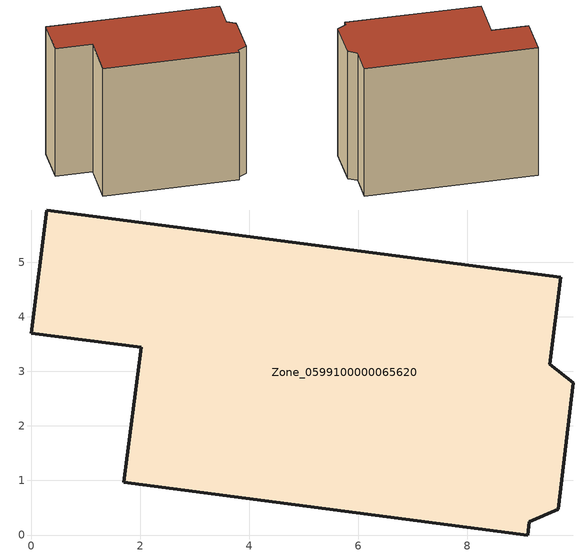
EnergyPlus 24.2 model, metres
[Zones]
Zone_0599100000065620
 floor ground (C_G): 9.14,0.24 9.11,0 1.7,0.97 2.02,3.44 0,3.7 0.29,5.96 9.72,4.73 9.51,3.13 9.95,2.79 9.67,0.47 z2.52
 wall outside (C_F): 2.02,3.44 1.7,0.97 9.11,0 9.14,0.24 9.67,0.47 9.95,2.79 9.51,3.13 9.72,4.73 0.29,5.96 0,3.7 2.02,3.44 z2.52:10.55
 roof outside (C_R): 9.51,3.13 9.72,4.73 0.29,5.96 0,3.7 2.02,3.44 1.7,0.97 9.11,0 9.14,0.24 9.67,0.47 9.95,2.79 z10.55
[BUILDING]
Pand.0599100000065620: North Axis=0; Terrain=City; Loads Convergence Tolerance Value=0.04; Temperature Convergence Tolerance Value=0.4; Solar Distribution=FullExterior; Maximum Number of Warmup Days=25; Minimum Number of Warmup Days=1
[Site:Location]
Rotterdam.The.Hague.AP_ZH_NLD Design_Conditions: Latitude=51.96; Longitude=4.45; Time Zone=1; Elevation=-4.5
[SITE:GROUNDTEMPERATURE:BUILDINGSURFACE]
18, 18, 18, 18, 18, 18, 18, 18, 18, 18, 18, 18
[MATERIAL] Thermal Absorptance=0.9; Solar Absorptance=0.7; Visible Absorptance=0.7
Name | Roughness | Thickness | Conductivity | Density | Specific Heat
G.TI.1946 | MediumSmooth | 0.15 | 1 | 540 | 1210
F.TI.1946 | Rough | 0.3 | 0.857143 | 1920 | 840
R.TI.1946 | MediumRough | 0.2 | 0.1 | 1500 | 1000
[CONSTRUCTION]
C_G: G.TI.1946
C_F: F.TI.1946
C_R: R.TI.1946
[ZONE]
Zone_0599100000065620: Type=1; Multiplier=1; Ceiling Height=Autocalculate; Volume=Autocalculate; Floor Area=autocalculate; Part of Total Floor Area=Yes
[ZONEINFILTRATION:DESIGNFLOWRATE]
Infil_Zone_0599100000065620: Zone or ZoneList or Space or SpaceList=Zone_0599100000065620; Schedule=AlwaysOn; Design Flow Rate Calculation Method=Flow/Area; Flow Rate per Floor Area=0.003; Constant Term Coefficient=1; Temperature Term Coefficient=0; Velocity Term Coefficient=0; Velocity Squared Term Coefficient=0
[HVACTEMPLATE:ZONE:IDEALLOADSAIRSYSTEM]
Zone_0599100000065620: Maximum Heating Supply Air Temperature=50; Minimum Cooling Supply Air Temperature=13; Maximum Heating Supply Air Humidity Ratio=0.0156; Minimum Cooling Supply Air Humidity Ratio=0.0077; Heating Limit=NoLimit; Cooling Limit=NoLimit; Dehumidification Control Type=ConstantSensibleHeatRatio; Cooling Sensible Heat Ratio=0.7; Dehumidification Setpoint=60; Humidification Control Type=None; Humidification Setpoint=30; Outdoor Air Method=None; Outdoor Air Flow Rate per Person=0.00944; Outdoor Air Flow Rate per Zone Floor Area=0; Outdoor Air Flow Rate per Zone=0; Demand Controlled Ventilation Type=None; Outdoor Air Economizer Type=NoEconomizer; Heat Recovery Type=None; Sensible Heat Recovery Effectiveness=0.7; Latent Heat Recovery Effectiveness=0.65
[ZONECONTROL:THERMOSTAT]
ThermostatControl_Zone_0599100000065620: Zone or ZoneList=Zone_0599100000065620; Control Type Schedule=DualSetpointControlType; Control 1=Thermostat_Zone_0599100000065620; Temperature Difference Between Cutout And Setpoint=0
[THERMOSTATSETPOINT:DUALSETPOINT]
Thermostat_Zone_0599100000065620: Heating Setpoint Temperature Schedule=HeatingSetpoint_Zone_0599100000065620; Cooling Setpoint Temperature Schedule=CoolingSetpoint_Zone_0599100000065620
[SCHEDULE:COMPACT]
HeatingSetpoint_Zone_0599100000065620: Through: 12/31, For: AllDays, Until: 24:00, 21
CoolingSetpoint_Zone_0599100000065620: Through: 12/31, For: AllDays, Until: 24:00, 24
DualSetpointControlType: Through: 12/31, For: AllDays, Until: 24:00, 4
AlwaysOn: Through: 12/31, For: AllDays, Until: 24:00, 1
